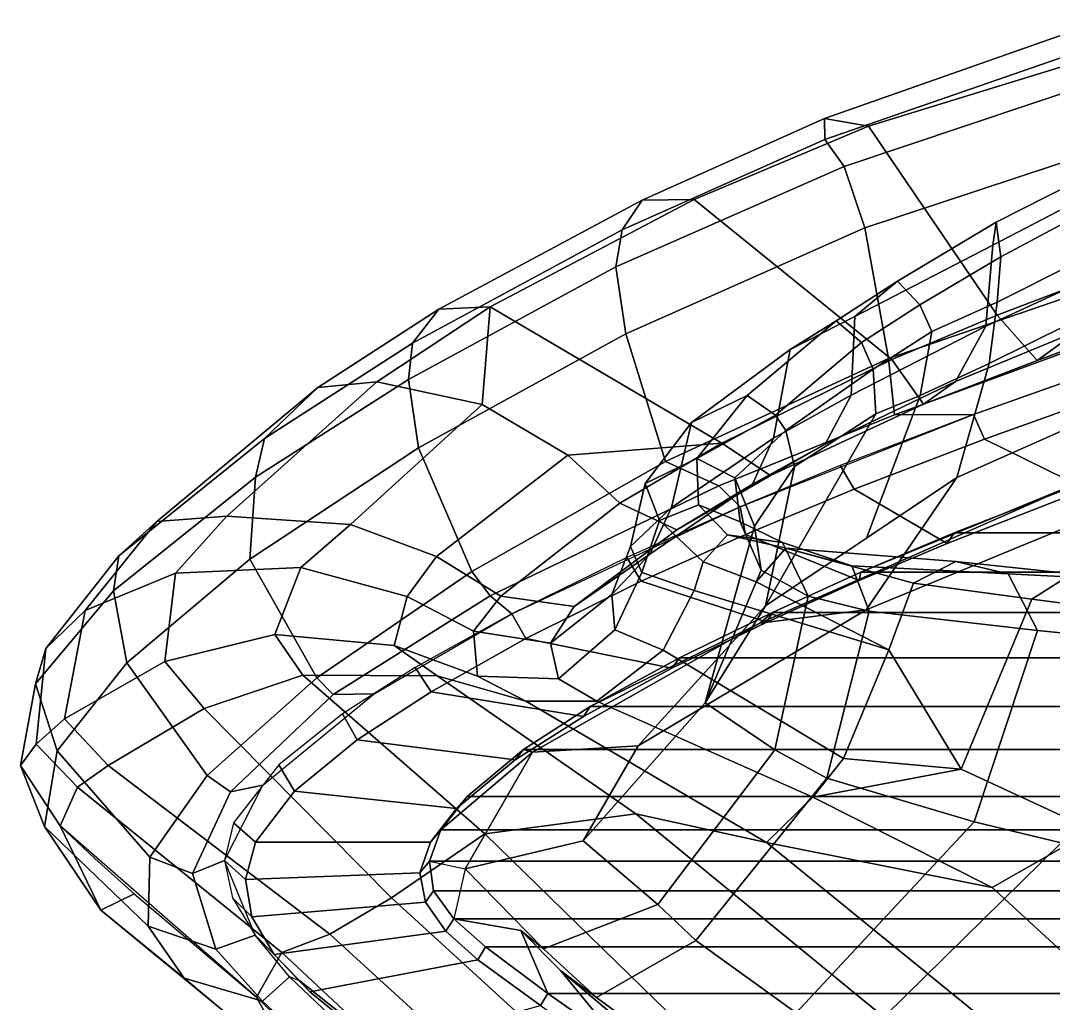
# Model space of a CAD drawing. Extents: x -14.5 to 14.5, y -12.2 to 16.5.
# Drawn here: x -11.466 to -8.784, y 9.432 to 11.985 of the extents above; entities that cross this region are included whole.
import ezdxf

# ---------------------------------------------------------------- set-up
doc = ezdxf.new("R2010")
doc.units = 0
doc.header["$MEASUREMENT"] = 0
doc.layers.add('FABRICBACK', color=82, linetype='Continuous')
doc.layers.add('SEAT-FRAME', color=253, linetype='Continuous')

msp = doc.modelspace()

# ---------------------------------------------------------------- linework, layer by layer
at = {"layer": 'FABRICBACK'}
for points in [[(-9.042, 10.654, 38.4774), (9.042, 10.654, 38.4774), (8.6845, 10.7941, 38.6685), (-8.6845, 10.7941, 38.6685)], [(-9.042, 10.654, 38.4774), (-9.2836, 10.5522, 38.318), (9.2836, 10.5522, 38.318), (9.042, 10.654, 38.4774)], [(-9.5133, 10.4478, 38.1329), (9.5133, 10.4478, 38.1329), (9.2836, 10.5522, 38.318), (-9.2836, 10.5522, 38.318)], [(-9.5133, 10.4478, 38.1329), (-9.7549, 10.3296, 37.9031), (9.7549, 10.3296, 37.9031), (9.5133, 10.4478, 38.1329)], [(-9.9871, 10.203, 37.6298), (9.9871, 10.203, 37.6298), (9.7549, 10.3296, 37.9031), (-9.7549, 10.3296, 37.9031)], [(-9.9871, 10.203, 37.6298), (-10.1602, 10.0914, 37.3577), (10.1602, 10.0914, 37.3577), (9.9871, 10.203, 37.6298)], [(-10.3064, 9.9696, 37.0159), (10.3064, 9.9696, 37.0159), (10.1602, 10.0914, 37.3577), (-10.1602, 10.0914, 37.3577)], [(-10.3064, 9.9696, 37.0159), (-10.3747, 9.8831, 36.7339), (10.3747, 9.8831, 36.7339), (10.3064, 9.9696, 37.0159)], [(-10.4044, 9.8016, 36.4281), (10.4044, 9.8016, 36.4281), (10.3747, 9.8831, 36.7339), (-10.3747, 9.8831, 36.7339)], [(-10.4044, 9.8016, 36.4281), (-10.3932, 9.7244, 36.0941), (10.3932, 9.7244, 36.0941), (10.4044, 9.8016, 36.4281)], [(-10.3406, 9.6518, 35.7341), (10.3406, 9.6518, 35.7341), (10.3932, 9.7244, 36.0941), (-10.3932, 9.7244, 36.0941)], [(-10.3406, 9.6518, 35.7341), (-10.2586, 9.5792, 35.3505), (10.2586, 9.5792, 35.3505), (10.3406, 9.6518, 35.7341)], [(-10.0969, 9.4573, 34.7136), (10.0969, 9.4573, 34.7136), (10.2586, 9.5792, 35.3505), (-10.2586, 9.5792, 35.3505)], [(-10.0969, 9.4573, 34.7136), (-9.9028, 9.322, 34.055), (9.9028, 9.322, 34.055), (10.0969, 9.4573, 34.7136)]]:
    msp.add_3dface(points, dxfattribs=at)
at = {"layer": 'SEAT-FRAME'}
for points in [[(-9.3783, 11.7304, 39.0071), (-9.3776, 11.6761, 39.1306), (-8.6826, 11.9168, 39.4204), (-8.6545, 11.9849, 39.2822)], [(-9.2638, 11.7111, 38.7736), (-9.3783, 11.7304, 39.0071), (-8.6545, 11.9849, 39.2822), (-8.5853, 11.9198, 38.9753)], [(-9.3776, 11.6761, 39.1306), (-9.3274, 11.6063, 39.2114), (-8.6895, 11.8198, 39.4656), (-8.6826, 11.9168, 39.4204)], [(-9.2638, 11.7111, 38.7736), (-8.5853, 11.9198, 38.9753), (-8.4418, 11.4056, 38.3906), (-8.9299, 11.2195, 38.165)], [(-8.6895, 11.8198, 39.4656), (-9.3274, 11.6063, 39.2114), (-9.274, 11.4464, 39.2485), (-8.585, 11.6742, 39.5151)], [(-9.3783, 11.7304, 39.0071), (-9.8516, 11.5189, 38.717), (-9.9036, 11.4417, 38.8139), (-9.3776, 11.6761, 39.1306)], [(-9.2638, 11.7111, 38.7736), (-9.7169, 11.5201, 38.5332), (-9.8516, 11.5189, 38.717), (-9.3783, 11.7304, 39.0071)], [(-9.2638, 11.7111, 38.7736), (-8.9299, 11.2195, 38.165), (-9.2032, 11.1051, 37.9925), (-9.7169, 11.5201, 38.5332)], [(-9.3776, 11.6761, 39.1306), (-9.9036, 11.4417, 38.8139), (-9.9199, 11.3451, 38.8579), (-9.3274, 11.6063, 39.2114)], [(-8.585, 11.6742, 39.5151), (-9.274, 11.4464, 39.2485), (-9.212, 11.1072, 39.1576), (-8.5572, 11.3326, 39.4233)], [(-8.6474, 11.5549, 37.6394), (-8.6011, 11.6297, 37.5016), (-8.9322, 11.4613, 37.2595), (-8.941, 11.4019, 37.4495)], [(-8.6011, 11.6297, 37.5016), (-8.5583, 11.5641, 37.4112), (-8.9209, 11.371, 37.1519), (-8.9322, 11.4613, 37.2595)], [(-9.9199, 11.3451, 38.8579), (-9.8941, 11.1711, 38.8782), (-9.274, 11.4464, 39.2485), (-9.3274, 11.6063, 39.2114)], [(-8.5583, 11.5641, 37.4112), (-8.5352, 11.452, 37.3833), (-8.9301, 11.254, 37.1033), (-8.9209, 11.371, 37.1519)], [(-8.9598, 11.191, 37.5333), (-8.6573, 11.331, 37.7263), (-8.6474, 11.5549, 37.6394), (-8.941, 11.4019, 37.4495)], [(-10.3795, 11.2354, 38.2594), (-10.4483, 11.147, 38.3558), (-9.9036, 11.4417, 38.8139), (-9.8516, 11.5189, 38.717)], [(-10.2468, 11.2417, 38.1099), (-10.3795, 11.2354, 38.2594), (-9.8516, 11.5189, 38.717), (-9.7169, 11.5201, 38.5332)], [(-9.2032, 11.1051, 37.9925), (-9.6453, 10.8869, 37.6002), (-10.2468, 11.2417, 38.1099), (-9.7169, 11.5201, 38.5332)], [(-9.3, 11.2165, 37.1191), (-8.941, 11.4019, 37.4495), (-8.9322, 11.4613, 37.2595), (-9.1889, 11.3078, 36.9926)], [(-9.1889, 11.3078, 36.9926), (-8.9322, 11.4613, 37.2595), (-8.9209, 11.371, 37.1519), (-9.1312, 11.2465, 36.929)], [(-8.5352, 11.452, 37.3833), (-8.5392, 11.2987, 37.4226), (-8.9509, 11.094, 37.1326), (-8.9301, 11.254, 37.1033)], [(-10.4483, 11.147, 38.3558), (-10.4589, 11.0531, 38.3883), (-9.9199, 11.3451, 38.8579), (-9.9036, 11.4417, 38.8139)], [(-9.8941, 11.1711, 38.8782), (-9.7909, 10.8395, 38.7903), (-9.212, 11.1072, 39.1576), (-9.274, 11.4464, 39.2485)], [(-8.9598, 11.191, 37.5333), (-8.941, 11.4019, 37.4495), (-9.3, 11.2165, 37.1191), (-9.3094, 11.0121, 37.2311)], [(-8.4418, 11.4056, 38.3906), (-8.3737, 11.2704, 38.216), (-8.8264, 11.1019, 37.9979), (-8.9299, 11.2195, 38.165)], [(-9.1312, 11.2465, 36.929), (-8.9209, 11.371, 37.1519), (-8.9301, 11.254, 37.1033), (-9.0997, 11.1776, 36.9163)], [(-9.9199, 11.3451, 38.8579), (-10.4589, 11.0531, 38.3883), (-10.4323, 10.8755, 38.4025), (-9.8941, 11.1711, 38.8782)], [(-8.7194, 11.1791, 37.8215), (-8.8264, 11.1019, 37.9979), (-8.3737, 11.2704, 38.216), (-8.1991, 11.3662, 38.0575)], [(-8.5572, 11.3326, 39.4233), (-9.212, 11.1072, 39.1576), (-9.1966, 10.9613, 39.0441), (-8.5836, 11.1863, 39.3143)], [(-9.0383, 11.0476, 37.6269), (-8.7194, 11.1791, 37.8215), (-8.6573, 11.331, 37.7263), (-8.9598, 11.191, 37.5333)], [(-9.3, 11.2165, 37.1191), (-9.1889, 11.3078, 36.9926), (-9.348, 11.2055, 36.8022), (-9.4673, 11.1307, 36.9282)], [(-9.1889, 11.3078, 36.9926), (-9.1312, 11.2465, 36.929), (-9.2825, 11.1489, 36.7531), (-9.348, 11.2055, 36.8022)], [(-8.5392, 11.2987, 37.4226), (-8.333, 11.1098, 37.7025), (-9.0347, 10.7982, 37.2668), (-8.9509, 11.094, 37.1326)], [(-10.3795, 11.2354, 38.2594), (-10.6936, 11.0318, 37.8705), (-10.8324, 10.8991, 37.8672), (-10.4483, 11.147, 38.3558)], [(-10.2468, 11.2417, 38.1099), (-10.5404, 11.0469, 37.7351), (-10.6936, 11.0318, 37.8705), (-10.3795, 11.2354, 38.2594)], [(-10.2676, 10.9882, 37.5112), (-10.5404, 11.0469, 37.7351), (-10.2468, 11.2417, 38.1099), (-10.2676, 10.9882, 37.5112)], [(-10.2676, 10.9882, 37.5112), (-10.2468, 11.2417, 38.1099), (-9.6453, 10.8869, 37.6002), (-10.0446, 10.8564, 37.345)], [(-9.1312, 11.2465, 36.929), (-9.0997, 11.1776, 36.9163), (-9.2516, 11.0796, 36.7386), (-9.2825, 11.1489, 36.7531)], [(-9.0997, 11.1776, 36.9163), (-8.9301, 11.254, 37.1033), (-8.9509, 11.094, 37.1326), (-9.1302, 11.0114, 36.9267)], [(-9.5112, 10.9, 37.0162), (-9.3094, 11.0121, 37.2311), (-9.3, 11.2165, 37.1191), (-9.4673, 11.1307, 36.9282)], [(-9.2032, 11.1051, 37.9925), (-8.9299, 11.2195, 38.165), (-8.8264, 11.1019, 37.9979), (-9.1214, 10.9883, 37.8291)], [(-9.7235, 10.9414, 36.4256), (-9.4673, 11.1307, 36.9282), (-9.348, 11.2055, 36.8022), (-9.5792, 11.0113, 36.3362)], [(-9.348, 11.2055, 36.8022), (-9.2825, 11.1489, 36.7531), (-9.5056, 10.9599, 36.3069), (-9.5792, 11.0113, 36.3362)], [(-9.0383, 11.0476, 37.6269), (-8.9598, 11.191, 37.5333), (-9.3094, 11.0121, 37.2311), (-9.3767, 10.8845, 37.328)], [(-8.9916, 10.9615, 39.059), (-8.6352, 11.0879, 39.2103), (-8.5836, 11.1863, 39.3143), (-9.1966, 10.9613, 39.0441)], [(-9.8941, 11.1711, 38.8782), (-10.4323, 10.8755, 38.4025), (-10.2937, 10.5543, 38.318), (-9.7909, 10.8395, 38.7903)], [(-9.0997, 11.1776, 36.9163), (-9.1302, 11.0114, 36.9267), (-9.2454, 10.9636, 36.7599), (-9.2516, 11.0796, 36.7386)], [(-8.7194, 11.1791, 37.8215), (-9.0383, 11.0476, 37.6269), (-9.1214, 10.9883, 37.8291), (-8.8264, 11.1019, 37.9979)], [(-10.4483, 11.147, 38.3558), (-10.8324, 10.8991, 37.8672), (-10.8561, 10.7989, 37.8945), (-10.4589, 11.0531, 38.3883)], [(-9.5112, 10.9, 37.0162), (-9.4673, 11.1307, 36.9282), (-9.7235, 10.9414, 36.4256), (-9.7757, 10.72, 36.4949)], [(-9.2825, 11.1489, 36.7531), (-9.2516, 11.0796, 36.7386), (-9.4791, 10.9202, 36.3003), (-9.5056, 10.9599, 36.3069)], [(-9.7909, 10.8395, 38.7903), (-9.6526, 10.7762, 38.7764), (-9.1966, 10.9613, 39.0441), (-9.212, 11.1072, 39.1576)], [(-9.2032, 11.1051, 37.9925), (-9.1214, 10.9883, 37.8291), (-9.5182, 10.8036, 37.4836), (-9.6453, 10.8869, 37.6002)], [(-8.333, 11.1098, 37.7025), (-8.4725, 10.7837, 38.1225), (-9.2699, 10.4542, 37.6445), (-9.0347, 10.7982, 37.2668)], [(-9.2454, 10.9636, 36.7599), (-9.4566, 10.8263, 36.3061), (-9.4791, 10.9202, 36.3003), (-9.2516, 11.0796, 36.7386)], [(-9.1302, 11.0114, 36.9267), (-8.9509, 11.094, 37.1326), (-9.0347, 10.7982, 37.2668), (-9.2693, 10.6407, 36.9553)], [(-8.6121, 11.0235, 39.1896), (-8.6352, 11.0879, 39.2103), (-8.9916, 10.9615, 39.059), (-8.9631, 10.8974, 39.0383)], [(-10.8561, 10.7989, 37.8945), (-10.8706, 10.5858, 37.8305), (-10.4323, 10.8755, 38.4025), (-10.4589, 11.0531, 38.3883)], [(-9.3767, 10.8845, 37.328), (-9.5182, 10.8036, 37.4836), (-9.1214, 10.9883, 37.8291), (-9.0383, 11.0476, 37.6269)], [(-11.1119, 10.6836, 37.0697), (-11.2103, 10.595, 37.1235), (-10.8324, 10.8991, 37.8672), (-10.6936, 11.0318, 37.8705)], [(-10.9301, 10.6981, 36.8591), (-11.1119, 10.6836, 37.0697), (-10.6936, 11.0318, 37.8705), (-10.5404, 11.0469, 37.7351)], [(-10.2676, 10.9882, 37.5112), (-10.6089, 10.6761, 36.7037), (-10.9301, 10.6981, 36.8591), (-10.5404, 11.0469, 37.7351)], [(-8.6121, 11.0235, 39.1896), (-8.9631, 10.8974, 39.0383), (-8.6985, 10.7675, 38.7007), (-8.3942, 10.8777, 38.8326)], [(-9.7096, 10.8477, 35.8245), (-9.8441, 10.7822, 35.8617), (-9.7235, 10.9414, 36.4256), (-9.5792, 11.0113, 36.3362)], [(-9.7096, 10.8477, 35.8245), (-9.5792, 11.0113, 36.3362), (-9.5056, 10.9599, 36.3069)], [(-9.5652, 10.7807, 37.0911), (-9.3767, 10.8845, 37.328), (-9.3094, 11.0121, 37.2311), (-9.5112, 10.9, 37.0162)], [(-9.1302, 11.0114, 36.9267), (-9.2693, 10.6407, 36.9553), (-9.5312, 10.4649, 36.6075), (-9.2454, 10.9636, 36.7599)], [(-10.3855, 10.5928, 36.6063), (-10.6089, 10.6761, 36.7037), (-10.2676, 10.9882, 37.5112), (-10.0446, 10.8564, 37.345)], [(-9.8819, 10.6189, 35.9236), (-9.7757, 10.72, 36.4949), (-9.7235, 10.9414, 36.4256), (-9.8441, 10.7822, 35.8617)], [(-9.4791, 10.9202, 36.3003), (-9.6109, 10.7971, 35.8122), (-9.7096, 10.8477, 35.8245), (-9.5056, 10.9599, 36.3069)], [(-8.9916, 10.9615, 39.059), (-9.1966, 10.9613, 39.0441), (-9.6526, 10.7762, 38.7764), (-9.5975, 10.7217, 38.704)], [(-9.4566, 10.8263, 36.3061), (-9.2454, 10.9636, 36.7599), (-9.5312, 10.4649, 36.6075)], [(-9.3009, 10.7681, 38.8618), (-8.9631, 10.8974, 39.0383), (-8.9916, 10.9615, 39.059), (-9.3374, 10.8291, 38.8741)], [(-9.5602, 10.6718, 35.8211), (-9.6109, 10.7971, 35.8122), (-9.4791, 10.9202, 36.3003), (-9.4566, 10.8263, 36.3061)], [(-11.2103, 10.595, 37.1235), (-11.2244, 10.5035, 37.1913), (-10.8561, 10.7989, 37.8945), (-10.8324, 10.8991, 37.8672)], [(-10.0446, 10.8564, 37.345), (-9.6453, 10.8869, 37.6002), (-9.9102, 10.7312, 37.2519), (-10.0446, 10.8564, 37.345)], [(-9.9102, 10.7312, 37.2519), (-9.6453, 10.8869, 37.6002), (-9.5182, 10.8036, 37.4836), (-9.7622, 10.6623, 37.1468)], [(-9.5652, 10.7807, 37.0911), (-9.5112, 10.9, 37.0162), (-9.7757, 10.72, 36.4949), (-9.832, 10.5989, 36.5476)], [(-9.3009, 10.7681, 38.8618), (-9.0596, 10.6268, 38.5072), (-8.6985, 10.7675, 38.7007), (-8.9631, 10.8974, 39.0383)], [(-10.8706, 10.5858, 37.8305), (-10.6968, 10.2775, 37.7543), (-10.2937, 10.5543, 38.318), (-10.4323, 10.8755, 38.4025)], [(-9.3767, 10.8845, 37.328), (-9.5652, 10.7807, 37.0911), (-9.7622, 10.6623, 37.1468), (-9.5182, 10.8036, 37.4836)], [(-10.0446, 10.8564, 37.345), (-9.9102, 10.7312, 37.2519), (-10.219, 10.4899, 36.5405), (-10.3855, 10.5928, 36.6063)], [(-9.7909, 10.8395, 38.7903), (-10.2937, 10.5543, 38.318), (-10.2461, 10.4905, 38.2614), (-9.6526, 10.7762, 38.7764)], [(-9.8068, 10.6861, 35.2731), (-9.8441, 10.7822, 35.8617), (-9.7096, 10.8477, 35.8245), (-9.7052, 10.7274, 35.2785)], [(-9.5971, 10.6831, 35.2946), (-9.7052, 10.7274, 35.2785), (-9.7096, 10.8477, 35.8245), (-9.6109, 10.7971, 35.8122)], [(-9.4566, 10.8263, 36.3061), (-9.5312, 10.4649, 36.6075), (-9.688, 10.2126, 35.7698), (-9.5602, 10.6718, 35.8211)], [(-9.3009, 10.7681, 38.8618), (-9.3374, 10.8291, 38.8741), (-9.5975, 10.7217, 38.704), (-9.5834, 10.6503, 38.6759)], [(-10.8561, 10.7989, 37.8945), (-11.2244, 10.5035, 37.1913), (-11.1897, 10.3166, 37.1756), (-10.8706, 10.5858, 37.8305)], [(-9.832, 10.5989, 36.5476), (-10.0285, 10.4634, 36.5536), (-9.7622, 10.6623, 37.1468), (-9.5652, 10.7807, 37.0911)], [(-9.8068, 10.6861, 35.2731), (-9.8527, 10.5515, 35.2841), (-9.8819, 10.6189, 35.9236), (-9.8441, 10.7822, 35.8617)], [(-9.5312, 10.4649, 36.6075), (-9.0347, 10.7982, 37.2668), (-9.2699, 10.4542, 37.6445), (-9.8621, 10.1014, 36.9267)], [(-9.5425, 10.5578, 35.3148), (-9.5971, 10.6831, 35.2946), (-9.6109, 10.7971, 35.8122), (-9.5602, 10.6718, 35.8211)], [(-9.2699, 10.4542, 37.6445), (-8.4725, 10.7837, 38.1225), (-8.7216, 10.7831, 38.5517), (-9.5462, 10.4195, 37.9818)], [(-9.5462, 10.4195, 37.9818), (-8.7216, 10.7831, 38.5517), (-9.2836, 10.5522, 38.318), (-9.5133, 10.4478, 38.1329)], [(-8.7216, 10.7831, 38.5517), (-8.6845, 10.7941, 38.6685), (-9.042, 10.654, 38.4774), (-9.2836, 10.5522, 38.318)], [(-8.6845, 10.7941, 38.6685), (-8.6985, 10.7675, 38.7007), (-9.0596, 10.6268, 38.5072), (-9.042, 10.654, 38.4774)], [(-9.5975, 10.7217, 38.704), (-9.6526, 10.7762, 38.7764), (-10.2461, 10.4905, 38.2614), (-10.1903, 10.4436, 38.1755)], [(-9.3009, 10.7681, 38.8618), (-9.5834, 10.6503, 38.6759), (-9.2881, 10.5302, 38.354), (-9.0596, 10.6268, 38.5072)], [(-9.9102, 10.7312, 37.2519), (-9.7622, 10.6623, 37.1468), (-10.0285, 10.4634, 36.5536), (-10.219, 10.4899, 36.5405)], [(-9.6306, 10.6492, 34.7391), (-9.6935, 10.5792, 34.7269), (-9.8068, 10.6861, 35.2731), (-9.7052, 10.7274, 35.2785)], [(-9.5971, 10.6831, 35.2946), (-9.4878, 10.629, 34.7902), (-9.6306, 10.6492, 34.7391), (-9.7052, 10.7274, 35.2785)], [(-9.7757, 10.72, 36.4949), (-9.8819, 10.6189, 35.9236), (-9.9306, 10.4938, 35.9808), (-9.832, 10.5989, 36.5476)], [(-9.8548, 10.5288, 38.4631), (-9.5834, 10.6503, 38.6759), (-9.5975, 10.7217, 38.704), (-9.8917, 10.5903, 38.47)], [(-11.1119, 10.6836, 37.0697), (-11.2979, 10.4528, 36.4035), (-11.4, 10.3542, 36.4098), (-11.2103, 10.595, 37.1235)], [(-10.9301, 10.6981, 36.8591), (-11.0631, 10.55, 36.3949), (-11.2979, 10.4528, 36.4035), (-11.1119, 10.6836, 37.0697)], [(-10.6089, 10.6761, 36.7037), (-10.7384, 10.5647, 36.279), (-11.0631, 10.55, 36.3949), (-10.9301, 10.6981, 36.8591)], [(-10.3855, 10.5928, 36.6063), (-10.4619, 10.4894, 36.1923), (-10.7384, 10.5647, 36.279), (-10.6089, 10.6761, 36.7037)], [(-9.8068, 10.6861, 35.2731), (-9.6935, 10.5792, 34.7269), (-9.7172, 10.505, 34.7265), (-9.8527, 10.5515, 35.2841)], [(-9.5425, 10.5578, 35.3148), (-9.4205, 10.4896, 34.8204), (-9.4878, 10.629, 34.7902), (-9.5971, 10.6831, 35.2946)], [(-9.8548, 10.5288, 38.4631), (-9.5278, 10.4225, 38.1654), (-9.2881, 10.5302, 38.354), (-9.5834, 10.6503, 38.6759)], [(-9.6306, 10.6492, 34.7391), (-9.4786, 10.6149, 34.3155), (-9.5554, 10.5274, 34.3104), (-9.6935, 10.5792, 34.7269)], [(-9.5425, 10.5578, 35.3148), (-9.5602, 10.6718, 35.8211), (-9.688, 10.2126, 35.7698)], [(-9.3077, 10.569, 34.3569), (-9.4786, 10.6149, 34.3155), (-9.6306, 10.6492, 34.7391), (-9.4878, 10.629, 34.7902)], [(-9.2836, 10.5522, 38.318), (-9.042, 10.654, 38.4774), (-9.0596, 10.6268, 38.5072), (-9.2881, 10.5302, 38.354)], [(-9.9224, 10.4028, 35.3695), (-9.9306, 10.4938, 35.9808), (-9.8819, 10.6189, 35.9236), (-9.8527, 10.5515, 35.2841)], [(-9.2627, 10.4506, 34.381), (-9.3077, 10.569, 34.3569), (-9.4878, 10.629, 34.7902), (-9.4205, 10.4896, 34.8204)], [(-11.2103, 10.595, 37.1235), (-11.4, 10.3542, 36.4098), (-11.4274, 10.2619, 36.4353), (-11.2244, 10.5035, 37.1913)], [(-10.4619, 10.4894, 36.1923), (-10.3855, 10.5928, 36.6063), (-10.219, 10.4899, 36.5405), (-10.2894, 10.399, 36.1435)], [(-9.832, 10.5989, 36.5476), (-9.9306, 10.4938, 35.9808), (-10.0898, 10.3678, 36.0947), (-10.0285, 10.4634, 36.5536)], [(-9.1474, 10.5234, 33.5115), (-9.2109, 10.3508, 33.5479), (-9.5554, 10.5274, 34.3104), (-9.4786, 10.6149, 34.3155)], [(-9.3077, 10.569, 34.3569), (-8.9015, 10.5475, 33.5064), (-9.0374, 10.5803, 33.4995), (-9.4786, 10.6149, 34.3155)], [(-9.4786, 10.6149, 34.3155), (-9.0374, 10.5803, 33.4995), (-9.1474, 10.5234, 33.5115)], [(-10.8706, 10.5858, 37.8305), (-11.1897, 10.3166, 37.1756), (-10.9816, 10.0236, 37.1135), (-10.6968, 10.2775, 37.7543)], [(-9.8548, 10.5288, 38.4631), (-9.8917, 10.5903, 38.47), (-10.1903, 10.4436, 38.1755), (-10.1536, 10.3798, 38.1662)], [(-9.2109, 10.3508, 33.5479), (-9.7172, 10.505, 34.7265), (-9.6935, 10.5792, 34.7269), (-9.5554, 10.5274, 34.3104)], [(-9.2627, 10.4506, 34.381), (-8.8249, 10.4005, 33.5374), (-8.9015, 10.5475, 33.5064), (-9.3077, 10.569, 34.3569)], [(-8.7362, 10.5482, 32.9827), (-8.8399, 10.4819, 32.994), (-9.1474, 10.5234, 33.5115), (-9.0374, 10.5803, 33.4995)], [(-9.0374, 10.5803, 33.4995), (-8.9015, 10.5475, 33.5064), (-8.595, 10.5326, 32.98), (-8.7362, 10.5482, 32.9827)], [(-11.0916, 10.3203, 35.4616), (-11.3521, 10.1708, 35.4384), (-11.2979, 10.4528, 36.4035), (-11.0631, 10.55, 36.3949)], [(-10.7384, 10.5647, 36.279), (-10.8054, 10.3902, 35.4443), (-11.0916, 10.3203, 35.4616), (-11.0631, 10.55, 36.3949)], [(-10.4957, 10.3619, 35.4047), (-10.8054, 10.3902, 35.4443), (-10.7384, 10.5647, 36.279), (-10.4619, 10.4894, 36.1923)], [(-10.6968, 10.2775, 37.7543), (-10.6541, 10.2341, 37.7153), (-10.2461, 10.4905, 38.2614), (-10.2937, 10.5543, 38.318)], [(-9.7972, 10.3494, 34.8454), (-9.9224, 10.4028, 35.3695), (-9.8527, 10.5515, 35.2841), (-9.7172, 10.505, 34.7265)], [(-9.5425, 10.5578, 35.3148), (-9.688, 10.2126, 35.7698), (-9.5075, 10.0909, 34.9046), (-9.4205, 10.4896, 34.8204)], [(-9.2836, 10.5522, 38.318), (-9.2881, 10.5302, 38.354), (-9.5278, 10.4225, 38.1654), (-9.5133, 10.4478, 38.1329)], [(-8.9015, 10.5475, 33.5064), (-8.8249, 10.4005, 33.5374), (-8.5064, 10.3688, 33.0455), (-8.595, 10.5326, 32.98)], [(-8.7362, 10.5482, 32.9827), (-8.2918, 10.4913, 32.2889), (-8.3974, 10.4247, 32.3028), (-8.8399, 10.4819, 32.994)], [(-9.8548, 10.5288, 38.4631), (-10.1536, 10.3798, 38.1662), (-9.7748, 10.3025, 37.9309), (-9.5278, 10.4225, 38.1654)], [(-9.1474, 10.5234, 33.5115), (-8.8399, 10.4819, 32.994), (-9.0234, 10.0407, 33.1063), (-9.2109, 10.3508, 33.5479)], [(-11.4274, 10.2619, 36.4353), (-11.3709, 10.0883, 36.4569), (-11.1897, 10.3166, 37.1756), (-11.2244, 10.5035, 37.1913)], [(-10.548, 10.2363, 37.6909), (-10.1903, 10.4436, 38.1755), (-10.2461, 10.4905, 38.2614), (-10.6541, 10.2341, 37.7153)], [(-10.4619, 10.4894, 36.1923), (-10.2894, 10.399, 36.1435), (-10.2797, 10.282, 35.4345), (-10.4957, 10.3619, 35.4047)], [(-10.2894, 10.399, 36.1435), (-10.219, 10.4899, 36.5405), (-10.0285, 10.4634, 36.5536), (-10.0898, 10.3678, 36.0947)], [(-9.9224, 10.4028, 35.3695), (-10.0693, 10.2751, 35.4591), (-10.0898, 10.3678, 36.0947), (-9.9306, 10.4938, 35.9808)], [(-9.7972, 10.3494, 34.8454), (-9.7172, 10.505, 34.7265), (-9.2109, 10.3508, 33.5479), (-9.3287, 10.0681, 33.6076)], [(-9.3719, 10.0173, 34.4359), (-9.2627, 10.4506, 34.381), (-9.4205, 10.4896, 34.8204), (-9.5075, 10.0909, 34.9046)], [(-9.5312, 10.4649, 36.6075), (-9.8621, 10.1014, 36.9267), (-10.005, 9.8539, 35.96), (-9.688, 10.2126, 35.7698)], [(-8.8399, 10.4819, 32.994), (-8.3974, 10.4247, 32.3028), (-8.6817, 9.882, 32.4189), (-9.0234, 10.0407, 33.1063)], [(-11.3521, 10.1708, 35.4384), (-11.4252, 10.1052, 35.4572), (-11.4, 10.3542, 36.4098), (-11.2979, 10.4528, 36.4035)], [(-10.3993, 10.2414, 37.8559), (-10.1536, 10.3798, 38.1662), (-10.1903, 10.4436, 38.1755), (-10.4416, 10.3048, 37.8621)], [(-9.2699, 10.4542, 37.6445), (-9.5462, 10.4195, 37.9818), (-10.1369, 10.0849, 37.2043), (-9.8621, 10.1014, 36.9267)], [(-9.5462, 10.4195, 37.9818), (-9.5133, 10.4478, 38.1329), (-9.7549, 10.3296, 37.9031), (-9.9871, 10.203, 37.6298)], [(-9.7549, 10.3296, 37.9031), (-9.5133, 10.4478, 38.1329), (-9.5278, 10.4225, 38.1654), (-9.7748, 10.3025, 37.9309)], [(-9.3719, 10.0173, 34.4359), (-8.9901, 9.9039, 33.5639), (-8.8249, 10.4005, 33.5374), (-9.2627, 10.4506, 34.381)], [(-10.1369, 10.0849, 37.2043), (-9.5462, 10.4195, 37.9818), (-9.9871, 10.203, 37.6298), (-10.1602, 10.0914, 37.3577)], [(-10.7331, 10.2844, 34.8638), (-10.9895, 10.1977, 34.882), (-11.0916, 10.3203, 35.4616), (-10.8054, 10.3902, 35.4443)], [(-10.4957, 10.3619, 35.4047), (-10.384, 10.2826, 34.8641), (-10.7331, 10.2844, 34.8638), (-10.8054, 10.3902, 35.4443)], [(-10.3993, 10.2414, 37.8559), (-10.0043, 10.1774, 37.6563), (-9.7748, 10.3025, 37.9309), (-10.1536, 10.3798, 38.1662)], [(-10.2894, 10.399, 36.1435), (-10.0898, 10.3678, 36.0947), (-10.0693, 10.2751, 35.4591), (-10.2797, 10.282, 35.4345)], [(-9.7972, 10.3494, 34.8454), (-9.9698, 10.2171, 34.926), (-10.0693, 10.2751, 35.4591), (-9.9224, 10.4028, 35.3695)], [(-8.7635, 9.8487, 33.1669), (-8.5064, 10.3688, 33.0455), (-8.8249, 10.4005, 33.5374), (-8.9901, 9.9039, 33.5639)], [(-11.4252, 10.1052, 35.4572), (-11.4656, 10.0498, 35.6238), (-11.4274, 10.2619, 36.4353), (-11.4, 10.3542, 36.4098)], [(-10.384, 10.2826, 34.8641), (-10.4957, 10.3619, 35.4047), (-10.2797, 10.282, 35.4345), (-10.1536, 10.2174, 34.8779)], [(-9.0234, 10.0407, 33.1063), (-9.0234, 10.0407, 33.1063), (-9.3287, 10.0681, 33.6076), (-9.2109, 10.3508, 33.5479)], [(-9.7549, 10.3296, 37.9031), (-9.7748, 10.3025, 37.9309), (-10.0043, 10.1774, 37.6563), (-9.9871, 10.203, 37.6298)], [(-9.7972, 10.3494, 34.8454), (-9.3287, 10.0681, 33.6076), (-9.4087, 9.9675, 33.5981), (-9.9698, 10.2171, 34.926)], [(-11.3709, 10.0883, 36.4569), (-11.1306, 9.8116, 36.4167), (-10.9816, 10.0236, 37.1135), (-11.1897, 10.3166, 37.1756)], [(-11.0916, 10.3203, 35.4616), (-10.9895, 10.1977, 34.882), (-11.2382, 10.0497, 34.9133), (-11.3521, 10.1708, 35.4384)], [(-10.3993, 10.2414, 37.8559), (-10.4416, 10.3048, 37.8621), (-10.6296, 10.1838, 37.5598), (-10.5919, 10.1164, 37.5467)], [(-10.7331, 10.2844, 34.8638), (-10.2601, 9.8721, 33.2318), (-10.5023, 9.7066, 33.2519), (-10.9895, 10.1977, 34.882)], [(-10.6968, 10.2775, 37.7543), (-10.9816, 10.0236, 37.1135), (-10.9209, 9.9817, 37.0814), (-10.6541, 10.2341, 37.7153)], [(-9.868, 9.9242, 33.2452), (-10.2601, 9.8721, 33.2318), (-10.7331, 10.2844, 34.8638), (-10.384, 10.2826, 34.8641)], [(-9.868, 9.9242, 33.2452), (-10.384, 10.2826, 34.8641), (-10.1536, 10.2174, 34.8779), (-9.529, 9.8496, 33.2825)], [(-10.1536, 10.2174, 34.8779), (-10.2797, 10.282, 35.4345), (-10.0693, 10.2751, 35.4591), (-9.9698, 10.2171, 34.926)], [(-11.4274, 10.2619, 36.4353), (-11.4656, 10.0498, 35.6238), (-11.4037, 9.8919, 35.7158), (-11.3709, 10.0883, 36.4569)], [(-10.548, 10.2363, 37.6909), (-10.6541, 10.2341, 37.7153), (-10.9209, 9.9817, 37.0814), (-10.8365, 9.9988, 37.0301)], [(-10.3993, 10.2414, 37.8559), (-10.5919, 10.1164, 37.5467), (-10.1813, 10.0644, 37.3778), (-10.0043, 10.1774, 37.6563)], [(-10.1536, 10.2174, 34.8779), (-9.9698, 10.2171, 34.926), (-9.4087, 9.9675, 33.5981), (-9.529, 9.8496, 33.2825)], [(-10.5023, 9.7066, 33.2519), (-10.6626, 9.6117, 33.2627), (-11.2382, 10.0497, 34.9133), (-10.9895, 10.1977, 34.882)], [(-10.1602, 10.0914, 37.3577), (-9.9871, 10.203, 37.6298), (-10.0043, 10.1774, 37.6563), (-10.1813, 10.0644, 37.3778)], [(-9.5075, 10.0909, 34.9046), (-9.688, 10.2126, 35.7698), (-10.005, 9.8539, 35.96), (-9.8114, 9.689, 34.9894)], [(-11.3521, 10.1708, 35.4384), (-11.2382, 10.0497, 34.9133), (-11.3177, 9.9933, 34.9252), (-11.4252, 10.1052, 35.4572)], [(-10.7545, 9.9829, 37.1791), (-10.5919, 10.1164, 37.5467), (-10.6296, 10.1838, 37.5598), (-10.7949, 10.0521, 37.1967)], [(-10.7545, 9.9829, 37.1791), (-10.3338, 9.938, 37.0251), (-10.1813, 10.0644, 37.3778), (-10.5919, 10.1164, 37.5467)], [(-11.4252, 10.1052, 35.4572), (-11.3177, 9.9933, 34.9252), (-11.363, 9.8934, 34.9463), (-11.4656, 10.0498, 35.6238)], [(-11.3709, 10.0883, 36.4569), (-11.4037, 9.8919, 35.7158), (-11.1342, 9.6325, 35.7152), (-11.1306, 9.8116, 36.4167)], [(-10.1369, 10.0849, 37.2043), (-10.3747, 9.8831, 36.7339), (-10.4044, 9.8016, 36.4281), (-10.3117, 9.7817, 36.076)], [(-10.3747, 9.8831, 36.7339), (-10.1369, 10.0849, 37.2043), (-10.1602, 10.0914, 37.3577), (-10.3064, 9.9696, 37.0159)], [(-10.1602, 10.0914, 37.3577), (-10.1813, 10.0644, 37.3778), (-10.3338, 9.938, 37.0251), (-10.3064, 9.9696, 37.0159)], [(-10.005, 9.8539, 35.96), (-9.8621, 10.1014, 36.9267), (-10.1369, 10.0849, 37.2043), (-10.3117, 9.7817, 36.076)], [(-9.7126, 9.5956, 34.4993), (-9.3719, 10.0173, 34.4359), (-9.5075, 10.0909, 34.9046), (-9.8114, 9.689, 34.9894)], [(-9.3287, 10.0681, 33.6076), (-9.0234, 10.0407, 33.1063), (-9.4087, 9.9675, 33.5981)], [(-11.363, 9.8934, 34.9463), (-11.2578, 9.6746, 34.9925), (-11.4037, 9.8919, 35.7158), (-11.4656, 10.0498, 35.6238)], [(-10.6626, 9.6117, 33.2627), (-10.7876, 9.5646, 33.2651), (-11.3177, 9.9933, 34.9252), (-11.2382, 10.0497, 34.9133)], [(-10.7545, 9.9829, 37.1791), (-10.7949, 10.0521, 37.1967), (-10.913, 9.9011, 36.7242), (-10.8555, 9.8504, 36.7687)], [(-8.6817, 9.882, 32.4189), (-8.9434, 9.733, 32.6815), (-9.4087, 9.9675, 33.5981), (-9.0234, 10.0407, 33.1063)], [(-11.1306, 9.8116, 36.4167), (-11.0191, 9.7691, 36.4334), (-10.9209, 9.9817, 37.0814), (-10.9816, 10.0236, 37.1135)], [(-9.7126, 9.5956, 34.4993), (-9.4517, 9.4078, 33.6008), (-8.9901, 9.9039, 33.5639), (-9.3719, 10.0173, 34.4359)], [(-10.7876, 9.5646, 33.2651), (-10.8533, 9.4481, 33.2859), (-11.363, 9.8934, 34.9463), (-11.3177, 9.9933, 34.9252)], [(-10.9366, 9.8033, 36.381), (-10.8365, 9.9988, 37.0301), (-10.9209, 9.9817, 37.0814), (-11.0191, 9.7691, 36.4334)], [(-10.7545, 9.9829, 37.1791), (-10.8555, 9.8504, 36.7687), (-10.4017, 9.8511, 36.741), (-10.3338, 9.938, 37.0251)], [(-10.3747, 9.8831, 36.7339), (-10.3064, 9.9696, 37.0159), (-10.3338, 9.938, 37.0251), (-10.4017, 9.8511, 36.741)], [(-9.4087, 9.9675, 33.5981), (-8.9434, 9.733, 32.6815), (-9.529, 9.8496, 33.2825)], [(-9.203, 9.3786, 31.6022), (-9.6812, 9.3075, 31.6023), (-10.2601, 9.8721, 33.2318), (-9.868, 9.9242, 33.2452)], [(-9.203, 9.3786, 31.6022), (-9.868, 9.9242, 33.2452), (-9.529, 9.8496, 33.2825), (-8.8359, 9.2854, 31.6289)], [(-10.8818, 9.7537, 36.4348), (-10.8555, 9.8504, 36.7687), (-10.913, 9.9011, 36.7242), (-10.9366, 9.8033, 36.381)], [(-9.321, 9.3007, 33.2293), (-8.7635, 9.8487, 33.1669), (-8.9901, 9.9039, 33.5639), (-9.4517, 9.4078, 33.6008)], [(-11.2578, 9.6746, 34.9925), (-11.0412, 9.4971, 35.0299), (-11.1342, 9.6325, 35.7152), (-11.4037, 9.8919, 35.7158)], [(-11.1708, 9.717, 34.2365), (-11.2578, 9.6746, 34.9925), (-11.363, 9.8934, 34.9463), (-11.2732, 9.8087, 34.5951)], [(-9.6812, 9.3075, 31.6023), (-9.9007, 9.1555, 31.6279), (-10.5023, 9.7066, 33.2519), (-10.2601, 9.8721, 33.2318)], [(-10.3747, 9.8831, 36.7339), (-10.4017, 9.8511, 36.741), (-10.4289, 9.7714, 36.4366), (-10.4044, 9.8016, 36.4281)], [(-8.6817, 9.882, 32.4189), (-8.2203, 9.6625, 31.574), (-8.5809, 9.4008, 31.7877), (-8.9434, 9.733, 32.6815)], [(-10.8818, 9.7537, 36.4348), (-10.4289, 9.7714, 36.4366), (-10.4017, 9.8511, 36.741), (-10.8555, 9.8504, 36.7687)], [(-10.005, 9.8539, 35.96), (-10.3117, 9.7817, 36.076), (-10.1081, 9.5736, 35.0138), (-9.8114, 9.689, 34.9894)], [(-8.5809, 9.4008, 31.7877), (-8.8359, 9.2854, 31.6289), (-9.529, 9.8496, 33.2825), (-8.9434, 9.733, 32.6815)], [(-9.321, 9.3007, 33.2293), (-9.0424, 9.1037, 32.5201), (-8.4064, 9.6149, 32.4122), (-8.7635, 9.8487, 33.1669)], [(-11.1306, 9.8116, 36.4167), (-11.1342, 9.6325, 35.7152), (-10.9592, 9.5728, 35.6899), (-11.0191, 9.7691, 36.4334)], [(-10.9366, 9.8033, 36.381), (-11.0191, 9.7691, 36.4334), (-10.9592, 9.5728, 35.6899), (-10.8564, 9.6091, 35.608)], [(-10.8818, 9.7537, 36.4348), (-10.9366, 9.8033, 36.381), (-10.9159, 9.7065, 36.0102), (-10.8653, 9.6566, 36.0696)], [(-10.3932, 9.7244, 36.0941), (-10.4044, 9.8016, 36.4281), (-10.4289, 9.7714, 36.4366), (-10.4147, 9.6946, 36.0972)], [(-10.4044, 9.8016, 36.4281), (-10.3117, 9.7817, 36.076), (-10.3406, 9.6518, 35.7341), (-10.3932, 9.7244, 36.0941)], [(-10.8818, 9.7537, 36.4348), (-10.8653, 9.6566, 36.0696), (-10.4147, 9.6946, 36.0972), (-10.4289, 9.7714, 36.4366)], [(-10.3117, 9.7817, 36.076), (-10.3406, 9.6518, 35.7341), (-10.1667, 9.6216, 34.9887), (-10.1081, 9.5736, 35.0138)], [(-10.8533, 9.4481, 33.2859), (-10.7469, 9.2541, 33.3334), (-11.2578, 9.6746, 34.9925), (-11.1708, 9.717, 34.2365)], [(-10.3932, 9.7244, 36.0941), (-10.4147, 9.6946, 36.0972), (-10.362, 9.62, 35.7305), (-10.3406, 9.6518, 35.7341)], [(-10.8073, 9.5592, 35.6742), (-10.8653, 9.6566, 36.0696), (-10.9159, 9.7065, 36.0102), (-10.8564, 9.6091, 35.608)], [(-10.8073, 9.5592, 35.6742), (-10.362, 9.62, 35.7305), (-10.4147, 9.6946, 36.0972), (-10.8653, 9.6566, 36.0696)], [(-10.5023, 9.7066, 33.2519), (-9.9007, 9.1555, 31.6279), (-10.0846, 9.0835, 31.6378), (-10.6626, 9.6117, 33.2627)], [(-10.1081, 9.5736, 35.0138), (-9.9706, 9.4471, 34.4655), (-9.7126, 9.5956, 34.4993), (-9.8114, 9.689, 34.9894)], [(-11.0412, 9.4971, 35.0299), (-11.2578, 9.6746, 34.9925), (-10.7469, 9.2541, 33.3334), (-10.5598, 9.0953, 33.3782)], [(-11.0412, 9.4971, 35.0299), (-10.8376, 9.4374, 35.0425), (-10.9592, 9.5728, 35.6899), (-11.1342, 9.6325, 35.7152)], [(-10.2586, 9.5792, 35.3505), (-10.3406, 9.6518, 35.7341), (-10.362, 9.62, 35.7305), (-10.2788, 9.5454, 35.3412)], [(-10.1667, 9.6216, 34.9887), (-10.3406, 9.6518, 35.7341), (-10.2586, 9.5792, 35.3505), (-10.0969, 9.4573, 34.7136)], [(-10.7677, 9.5007, 35.0438), (-10.8564, 9.6091, 35.608), (-10.9592, 9.5728, 35.6899), (-10.8376, 9.4374, 35.0425)], [(-10.8073, 9.5592, 35.6742), (-10.8564, 9.6091, 35.608), (-10.7405, 9.4907, 35.0877), (-10.7145, 9.4618, 35.253)], [(-10.8073, 9.5592, 35.6742), (-10.7145, 9.4618, 35.253), (-10.2788, 9.5454, 35.3412), (-10.362, 9.62, 35.7305)], [(-10.6626, 9.6117, 33.2627), (-10.0846, 9.0835, 31.6378), (-10.2293, 9.0422, 31.6422), (-10.7876, 9.5646, 33.2651)], [(-10.1081, 9.5736, 35.0138), (-10.1667, 9.6216, 34.9887), (-10.0628, 9.517, 34.5471), (-9.9706, 9.4471, 34.4655)], [(-10.1667, 9.6216, 34.9887), (-10.0969, 9.4573, 34.7136), (-9.9028, 9.322, 34.055), (-10.0628, 9.517, 34.5471)], [(-8.4064, 9.6149, 32.4122), (-9.0424, 9.1037, 32.5201), (-8.0047, 8.3576, 30.4918), (-7.1358, 9.0707, 30.3668)], [(-10.2586, 9.5792, 35.3505), (-10.2788, 9.5454, 35.3412), (-10.116, 9.4267, 34.7119), (-10.0969, 9.4573, 34.7136)], [(-9.7161, 9.2591, 33.5826), (-9.4517, 9.4078, 33.6008), (-9.7126, 9.5956, 34.4993), (-9.9706, 9.4471, 34.4655)], [(-10.7876, 9.5646, 33.2651), (-10.2293, 9.0422, 31.6422), (-10.2871, 8.9043, 31.6699), (-10.8533, 9.4481, 33.2859)], [(-10.5303, 9.3125, 34.5743), (-10.116, 9.4267, 34.7119), (-10.2788, 9.5454, 35.3412), (-10.7145, 9.4618, 35.253)], [(-11.0412, 9.4971, 35.0299), (-10.5598, 9.0953, 33.3782), (-10.4115, 9.0392, 33.3996), (-10.8376, 9.4374, 35.0425)], [(-10.675, 9.2855, 34.4157), (-10.595, 9.337, 34.3945), (-10.7677, 9.5007, 35.0438), (-10.8376, 9.4374, 35.0425)], [(-10.7677, 9.5007, 35.0438), (-10.595, 9.337, 34.3945), (-10.5537, 9.3418, 34.4134), (-10.7405, 9.4907, 35.0877)], [(-9.7161, 9.2591, 33.5826), (-9.9706, 9.4471, 34.4655), (-10.0628, 9.517, 34.5471), (-9.7724, 9.2718, 33.5618)], [(-9.6908, 9.1664, 33.4116), (-9.7724, 9.2718, 33.5618), (-10.0628, 9.517, 34.5471), (-9.9028, 9.322, 34.055)], [(-10.5303, 9.3125, 34.5743), (-10.7145, 9.4618, 35.253), (-10.7405, 9.4907, 35.0877), (-10.5537, 9.3418, 34.4134)], [(-10.7469, 9.2541, 33.3334), (-10.8533, 9.4481, 33.2859), (-10.2871, 8.9043, 31.6699), (-10.1715, 8.7021, 31.7164)], [(-9.9028, 9.322, 34.055), (-10.0969, 9.4573, 34.7136), (-10.116, 9.4267, 34.7119), (-9.9243, 9.2943, 34.0654)]]:
    msp.add_3dface(points, dxfattribs=at)

doc.saveas('drawing.dxf')
